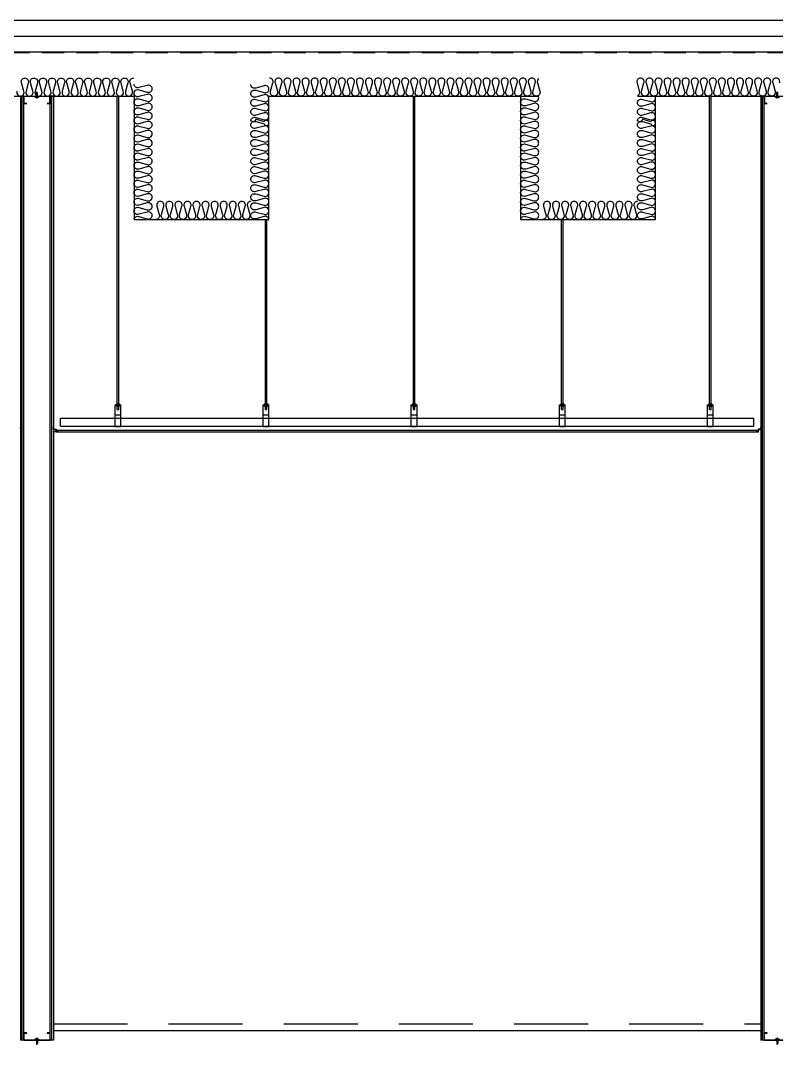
# Model space of a CAD drawing. Header units: millimetres. Extents: x 19868 to 801382, y -4805 to 85279.
# Drawn here: x 99138 to 103733, y 42153 to 48379 of the extents above; entities that cross this region are included whole.
import ezdxf

# ---------------------------------------------------------------- set-up
doc = ezdxf.new("R2010")
doc.units = ezdxf.units.MM
doc.header["$LTSCALE"] = 250
doc.linetypes.add('HID', pattern=[2.8, 1.8, -1])
doc.linetypes.add('HIDDEN', pattern=[9.525, 6.35, -3.175])
for name, color, linetype in [('8입면선', 8, 'Continuous'), ('A-CEIL', 8, 'Continuous'), ('A-CEIL_EL', 8, 'Continuous'), ('A-FIN', 6, 'Continuous'), ('A-FIN-8', 8, 'Continuous'), ('A-HAT-WIREMESH', 9, 'g_mesh'), ('A-WALL-D', 7, 'Continuous'), ('A-WP', 1, 'HID'), ('GAGAM-DT', 7, 'Continuous'), ('ISL', 251, 'Continuous'), ('MO-S', 3, 'Continuous'), ('인테리어', 7, 'HIDDEN'), ('입면', 7, 'Continuous')]:
    doc.layers.add(name, color=color, linetype=linetype)
doc.layers.add('CK', color=221, linetype='Continuous', plot=False)
doc.layers.add('NOPLOT', color=191, linetype='Continuous', plot=False)
doc.styles.add('Gdim', font='')
doc.styles.get('Gdim').set_extended_font_data('Dotum')
doc.linetypes.add('g_mesh', pattern='A,10,-0.8,["X",Gdim,S=0.6,R=0,X=-0.15,Y=-0.3],-0.8', length=11.6)

# ---------------------------------------------------------------- blocks, each defined once
blk = doc.blocks.new('*U110')
at = {"layer": '8입면선', "color": 8}
for p, q in [((3316397.6, 472011.4), (3316397.6, 477751.4)), ((3316577.6, 472011.4), (3316577.6, 477751.4))]:
    blk.add_line(p, q, dxfattribs=at)
at = {"layer": 'A-WALL-D'}
for p, q in [((3316387.6, 477751.4), (3316387.6, 472011.4)), ((3316407.6, 477751.4), (3316387.6, 477751.4)), ((3316407.6, 472021.4), (3316407.6, 477751.4)), ((3316567.6, 472021.4), (3316567.6, 477751.4)), ((3316587.6, 477751.4), (3316567.6, 477751.4)), ((3316587.6, 477751.4), (3316587.6, 472011.4)), ((3316407.6, 472011.4), (3316387.6, 472011.4)), ((3316587.6, 472011.4), (3316567.6, 472011.4))]:
    blk.add_line(p, q, dxfattribs=at)
at = {"layer": 'CK', "linetype": 'Continuous'}
blk.add_line((3316472.9, 472011.4), (3316502.3, 472011.4), dxfattribs=at)
at = {"layer": 'GAGAM-DT', "color": 8}
for p, q in [((3316485.3, 477745.6), (3316485.3, 477777)), ((3316490.3, 477771.5), (3316485.3, 477777)), ((3316490.3, 477745.6), (3316490.3, 477771.5)), ((3316492.7, 477745.6), (3316482.8, 477745.6)), ((3316482.8, 477745.6), (3316482.8, 477742.1)), ((3316491.2, 477740.6), (3316484.3, 477740.6)), ((3316485.3, 477745.6), (3316485.3, 477740.6)), ((3316490.3, 477745.6), (3316490.3, 477740.6)), ((3316492.7, 477745.6), (3316492.7, 477742.1)), ((3316482.8, 472017.2), (3316482.8, 472020.7)), ((3316492.7, 472017.2), (3316482.8, 472017.2)), ((3316491.2, 472022.2), (3316484.3, 472022.2)), ((3316485.3, 472017.2), (3316485.3, 472022.2)), ((3316485.3, 472017.2), (3316485.3, 471985.8)), ((3316490.3, 471991.3), (3316485.3, 471985.8)), ((3316490.3, 472017.2), (3316490.3, 472022.2)), ((3316490.3, 472017.2), (3316490.3, 471991.3)), ((3316492.7, 472017.2), (3316492.7, 472020.7))]:
    blk.add_line(p, q, dxfattribs=at)
for centre, start, end in [((3316484.3, 477742.1), 180, 270), ((3316491.2, 477742.1), 270, 0), ((3316484.3, 472020.7), 90, 180), ((3316491.2, 472020.7), 0, 90)]:
    blk.add_arc(centre, 1.51, start, end, dxfattribs=at)
at = {"layer": '입면', "color": 6}
for p, q in [((3316407.6, 477706.4), (3316407.6, 477751.4)), ((3316407.6, 477751.4), (3316472.9, 477751.4)), ((3316425.4, 477706.4), (3316407.6, 477706.4)), ((3316472.4, 477750.2), (3316408.8, 477750.2)), ((3316408.8, 477750.2), (3316408.8, 477707.6)), ((3316408.8, 477707.6), (3316425.4, 477707.6)), ((3316425.4, 477707.6), (3316425.4, 477706.4)), ((3316477.4, 477744.4), (3316472.4, 477750.2)), ((3316472.9, 477751.4), (3316477.9, 477745.6)), ((3316497.8, 477744.4), (3316477.4, 477744.4)), ((3316477.9, 477745.6), (3316497.3, 477745.6)), ((3316497.3, 477745.6), (3316502.3, 477751.4)), ((3316502.8, 477750.2), (3316497.8, 477744.4)), ((3316502.3, 477751.4), (3316567.6, 477751.4)), ((3316566.4, 477750.2), (3316502.8, 477750.2)), ((3316549.8, 477706.4), (3316549.8, 477707.6)), ((3316549.8, 477707.6), (3316566.4, 477707.6)), ((3316567.6, 477706.4), (3316549.8, 477706.4)), ((3316566.4, 477707.6), (3316566.4, 477750.2)), ((3316567.6, 477751.4), (3316567.6, 477706.4)), ((3316425.4, 472056.4), (3316407.6, 472056.4)), ((3316407.6, 472056.4), (3316407.6, 472011.4)), ((3316408.8, 472012.6), (3316408.8, 472055.2)), ((3316408.8, 472055.2), (3316425.4, 472055.2)), ((3316425.4, 472055.2), (3316425.4, 472056.4)), ((3316567.6, 472056.4), (3316549.8, 472056.4)), ((3316549.8, 472056.4), (3316549.8, 472055.2)), ((3316549.8, 472055.2), (3316566.4, 472055.2)), ((3316566.4, 472055.2), (3316566.4, 472012.6)), ((3316567.6, 472011.4), (3316567.6, 472056.4)), ((3316407.6, 472011.4), (3316472.9, 472011.4)), ((3316472.4, 472012.6), (3316408.8, 472012.6)), ((3316477.4, 472018.5), (3316472.4, 472012.6)), ((3316472.9, 472011.4), (3316477.9, 472017.3)), ((3316497.8, 472018.5), (3316477.4, 472018.5)), ((3316477.9, 472017.3), (3316497.3, 472017.3)), ((3316497.3, 472017.3), (3316502.3, 472011.4)), ((3316502.8, 472012.6), (3316497.8, 472018.5)), ((3316502.3, 472011.4), (3316567.6, 472011.4)), ((3316566.4, 472012.6), (3316502.8, 472012.6))]:
    blk.add_line(p, q, dxfattribs=at)

msp = doc.modelspace()

# ---------------------------------------------------------------- linework, layer by layer
at = {"layer": 'A-CEIL'}
for p, q in [((99361.3, 45888.9, 0), (103615.1, 45888.7, 0)), ((99361.3, 45878.9, 0), (103615.1, 45878.7, 0))]:
    msp.add_line(p, q, dxfattribs=at)
at = {"layer": 'A-CEIL_EL'}
for p, q in [((99726.6, 46014.7), (99726.6, 47918.9, 0)), ((99735.6, 46014.7), (99735.6, 47918.9, 0)), ((101526.6, 46014.7), (101526.6, 47918.9, 0)), ((101535.6, 46014.7), (101535.6, 47918.9, 0)), ((103326.6, 46014.7), (103326.6, 47918.9, 0)), ((103335.6, 46014.7), (103335.6, 47918.9, 0)), ((100626.6, 46014.7), (100626.6, 47168.9, 0)), ((100635.6, 46014.7), (100635.6, 47168.9, 0)), ((102426.6, 46014.7), (102426.6, 47168.9, 0)), ((102435.6, 46014.7), (102435.6, 47168.9, 0)), ((99713.6, 45910.7), (99713.6, 46041.9)), ((99713.6, 46041.9), (99748.6, 46041.9)), ((99713.6, 46040.7), (99748.6, 46040.7)), ((99717.7, 46043.4), (99744.6, 46043.4)), ((99717.7, 46043.4), (99717.7, 46041.9)), ((99717.7, 46040.7), (99717.7, 46039.2)), ((99717.7, 46039.2), (99744.6, 46039.2)), ((99721.6, 46048.4), (99740.7, 46048.4)), ((99721.6, 46048.4), (99721.6, 46043.4)), ((99721.6, 46039.2), (99721.6, 46034.2)), ((99721.6, 46034.2), (99740.7, 46034.2)), ((99726.6, 46014.7), (99726.6, 46034.2)), ((99735.6, 46014.7), (99735.6, 46034.2)), ((99740.7, 46048.4), (99740.7, 46043.4)), ((99740.7, 46039.2), (99740.7, 46034.2)), ((99744.6, 46043.4), (99744.6, 46041.9)), ((99744.6, 46040.7), (99744.6, 46039.2)), ((99748.6, 45910.7), (99748.6, 46041.9)), ((100613.6, 45910.7), (100613.6, 46041.9)), ((100613.6, 46041.9), (100648.6, 46041.9)), ((100613.6, 46040.7), (100648.6, 46040.7)), ((100617.7, 46043.4), (100644.6, 46043.4)), ((100617.7, 46043.4), (100617.7, 46041.9)), ((100617.7, 46040.7), (100617.7, 46039.2)), ((100617.7, 46039.2), (100644.6, 46039.2)), ((100621.6, 46048.4), (100640.7, 46048.4)), ((100621.6, 46048.4), (100621.6, 46043.4)), ((100621.6, 46039.2), (100621.6, 46034.2)), ((100621.6, 46034.2), (100640.7, 46034.2)), ((100626.6, 46014.7), (100626.6, 46034.2)), ((100635.6, 46014.7), (100635.6, 46034.2)), ((100640.7, 46048.4), (100640.7, 46043.4)), ((100640.7, 46039.2), (100640.7, 46034.2)), ((100644.6, 46043.4), (100644.6, 46041.9)), ((100644.6, 46040.7), (100644.6, 46039.2)), ((100648.6, 45910.7), (100648.6, 46041.9)), ((101513.6, 45910.7), (101513.6, 46041.9)), ((101513.6, 46041.9), (101548.6, 46041.9)), ((101513.6, 46040.7), (101548.6, 46040.7)), ((101517.7, 46043.4), (101544.6, 46043.4)), ((101517.7, 46043.4), (101517.7, 46041.9)), ((101517.7, 46040.7), (101517.7, 46039.2)), ((101517.7, 46039.2), (101544.6, 46039.2)), ((101521.6, 46048.4), (101540.7, 46048.4)), ((101521.6, 46048.4), (101521.6, 46043.4)), ((101521.6, 46039.2), (101521.6, 46034.2)), ((101521.6, 46034.2), (101540.7, 46034.2)), ((101526.6, 46014.7), (101526.6, 46034.2)), ((101535.6, 46014.7), (101535.6, 46034.2)), ((101540.7, 46048.4), (101540.7, 46043.4)), ((101540.7, 46039.2), (101540.7, 46034.2)), ((101544.6, 46043.4), (101544.6, 46041.9)), ((101544.6, 46040.7), (101544.6, 46039.2)), ((101548.6, 45910.7), (101548.6, 46041.9)), ((102413.6, 45910.7), (102413.6, 46041.9)), ((102413.6, 46041.9), (102448.6, 46041.9)), ((102413.6, 46040.7), (102448.6, 46040.7)), ((102417.7, 46043.4), (102444.6, 46043.4)), ((102417.7, 46043.4), (102417.7, 46041.9)), ((102417.7, 46040.7), (102417.7, 46039.2)), ((102417.7, 46039.2), (102444.6, 46039.2)), ((102421.6, 46048.4), (102440.7, 46048.4)), ((102421.6, 46048.4), (102421.6, 46043.4)), ((102421.6, 46039.2), (102421.6, 46034.2)), ((102421.6, 46034.2), (102440.7, 46034.2)), ((102426.6, 46014.7), (102426.6, 46034.2)), ((102435.6, 46014.7), (102435.6, 46034.2)), ((102440.7, 46048.4), (102440.7, 46043.4)), ((102440.7, 46039.2), (102440.7, 46034.2)), ((102444.6, 46043.4), (102444.6, 46041.9)), ((102444.6, 46040.7), (102444.6, 46039.2)), ((102448.6, 45910.7), (102448.6, 46041.9)), ((103313.6, 45910.7), (103313.6, 46041.9)), ((103313.6, 46041.9), (103348.6, 46041.9)), ((103313.6, 46040.7), (103348.6, 46040.7)), ((103317.7, 46043.4), (103344.6, 46043.4)), ((103317.7, 46043.4), (103317.7, 46041.9)), ((103317.7, 46040.7), (103317.7, 46039.2)), ((103317.7, 46039.2), (103344.6, 46039.2)), ((103321.6, 46048.4), (103340.7, 46048.4)), ((103321.6, 46048.4), (103321.6, 46043.4)), ((103321.6, 46039.2), (103321.6, 46034.2)), ((103321.6, 46034.2), (103340.7, 46034.2)), ((103326.6, 46014.7), (103326.6, 46034.2)), ((103335.6, 46014.7), (103335.6, 46034.2)), ((103340.7, 46048.4), (103340.7, 46043.4)), ((103340.7, 46039.2), (103340.7, 46034.2)), ((103344.6, 46043.4), (103344.6, 46041.9)), ((103344.6, 46040.7), (103344.6, 46039.2)), ((103348.6, 45910.7), (103348.6, 46041.9)), ((99381.2, 45961.9), (103595.2, 45961.7)), ((99381.2, 45911.9), (99381.2, 45961.9)), ((99713.6, 45982.4), (99748.6, 45982.4)), ((99713.6, 45961.9), (99748.6, 45961.9)), ((100613.6, 45982.4), (100648.6, 45982.4)), ((100613.6, 45961.9), (100648.6, 45961.9)), ((101513.6, 45982.4), (101548.6, 45982.4)), ((101513.6, 45961.9), (101548.6, 45961.9)), ((102413.6, 45982.4), (102448.6, 45982.4)), ((102413.6, 45961.9), (102448.6, 45961.9)), ((103313.6, 45982.4), (103348.6, 45982.4)), ((103313.6, 45961.9), (103348.6, 45961.9)), ((103595.2, 45911.7), (103595.2, 45961.7)), ((99381.2, 45911.9), (103595.2, 45911.7)), ((99713.6, 45911.9), (99748.6, 45911.9)), ((99713.6, 45910.7), (99748.6, 45910.7)), ((100613.6, 45911.9), (100648.6, 45911.9)), ((100613.6, 45910.7), (100648.6, 45910.7)), ((101513.6, 45911.9), (101548.6, 45911.9)), ((101513.6, 45910.7), (101548.6, 45910.7)), ((102413.6, 45911.9), (102448.6, 45911.9)), ((102413.6, 45910.7), (102448.6, 45910.7)), ((103313.6, 45911.9), (103348.6, 45911.9)), ((103313.6, 45910.7), (103348.6, 45910.7))]:
    msp.add_line(p, q, dxfattribs=at)
for centre in [(99731.1, 46026.3), (100631.1, 46026.3), (101531.1, 46026.3), (102431.1, 46026.3), (103331.1, 46026.3)]:
    msp.add_arc(centre, 12.4, 248.71498, 291.28502, dxfattribs=at)
at = {"layer": 'A-FIN'}
msp.add_line((114020.2, 48378.9), (53406.2, 48378.9), dxfattribs=at)
at = {"layer": 'A-FIN-8'}
for p, q in [((114520, 48186.9), (52906.4, 48186.9)), ((99338.2, 42238.9), (103638.2, 42238.9))]:
    msp.add_line(p, q, dxfattribs=at)
at = {"layer": 'A-HAT-WIREMESH', "ltscale": 0.6}
msp.add_line((52896.2, 48282.9), (114530.2, 48282.9), dxfattribs=at)
at = {"layer": 'A-WP', "ltscale": 0.3}
msp.add_line((114523.1, 48181.9), (52903.4, 48181.9), dxfattribs=at)
at = {"layer": 'ISL'}
for p, q in [((99361.3, 45878.9), (99361.3, 45888.9)), ((103615.1, 45878.7), (103615.1, 45888.7))]:
    msp.add_line(p, q, dxfattribs=at)
for points in [[(99117, 47948.7, 1.449198), (99158.2, 47948.7), (99144.5, 47999.1, -0.524856), (99165.1, 48028.9, -0.524856), (99185.7, 47999.1), (99172, 47948.7, 1.449198), (99213.2, 47948.7), (99199.5, 47999.1, -0.524856), (99220.1, 48028.9, -0.524856), (99240.7, 47999.1), (99227, 47948.7, 1.449198), (99268.2, 47948.7), (99254.5, 47999.1, -0.524856), (99275.1, 48028.9, -0.524856), (99295.7, 47999.1), (99282, 47948.7, 1.449198), (99323.2, 47948.7), (99309.5, 47999.1, -0.524856), (99330.1, 48028.9, -0.524856), (99350.7, 47999.1), (99337, 47948.7, 1.449198), (99378.2, 47948.7), (99364.5, 47999.1, -0.524856), (99385.1, 48028.9, -0.524856), (99405.7, 47999.1), (99392, 47948.7, 1.449198), (99433.2, 47948.7), (99419.5, 47999.1, -0.524856), (99440.1, 48028.9, -0.524856), (99460.7, 47999.1), (99447, 47948.7, 1.449198), (99488.2, 47948.7), (99474.5, 47999.1, -0.524856), (99495.1, 48028.9, -0.524856), (99515.7, 47999.1), (99502, 47948.7, 1.449198), (99543.2, 47948.7), (99529.5, 47999.1, -0.524856), (99550.1, 48028.9, -0.524856), (99570.7, 47999.1), (99557, 47948.7, 1.449198), (99598.2, 47948.7), (99584.5, 47999.1, -0.524856), (99605.1, 48028.9, -0.524856), (99625.7, 47999.1), (99612, 47948.7, 1.449198), (99653.2, 47948.7), (99639.5, 47999.1, -0.524856), (99660.1, 48028.9, -0.524856), (99680.7, 47999.1), (99667, 47948.7, 1.449198), (99708.2, 47948.7), (99694.5, 47999.1, -0.524856), (99715.1, 48028.9, -0.524856), (99735.7, 47999.1), (99722, 47948.7, 1.449198), (99763.2, 47948.7), (99749.5, 47999.1, -0.524856), (99770.1, 48028.9, -0.524856), (99790.7, 47999.1), (99777, 47948.7, 1.449198), (99818.2, 47948.7), (99804.5, 47999.1, -0.524856), (99825.1, 48028.9)], [(102288.2, 48024.6, 0.335528), (102280.8, 47999.1), (102294.4, 47948.7, -1.449198), (102253.3, 47948.7), (102266.9, 47999.1, 0.524856), (102246.3, 48028.9, 0.524856), (102225.8, 47999.1), (102239.4, 47948.7, -1.449198), (102198.3, 47948.7), (102211.9, 47999.1, 0.524856), (102191.3, 48028.9, 0.524856), (102170.8, 47999.1), (102184.4, 47948.7, -1.449198), (102143.3, 47948.7), (102156.9, 47999.1, 0.524856), (102136.3, 48028.9, 0.524856), (102115.8, 47999.1), (102129.4, 47948.7, -1.449198), (102088.3, 47948.7), (102101.9, 47999.1, 0.524856), (102081.3, 48028.9, 0.524856), (102060.8, 47999.1), (102074.4, 47948.7, -1.449198), (102033.3, 47948.7), (102046.9, 47999.1, 0.524856), (102026.3, 48028.9, 0.524856), (102005.8, 47999.1), (102019.4, 47948.7, -1.449198), (101978.3, 47948.7), (101991.9, 47999.1, 0.524856), (101971.3, 48028.9, 0.524856), (101950.8, 47999.1), (101964.4, 47948.7, -0.524933), (101943.8, 47918.9, -0.524933), (101923.3, 47948.7), (101936.9, 47999.1, 0.524856), (101916.3, 48028.9, 0.524856), (101895.8, 47999.1), (101909.4, 47948.7, -0.524933), (101888.8, 47918.9, -0.524933), (101868.3, 47948.7), (101881.9, 47999.1, 0.524856), (101861.3, 48028.9, 0.524856), (101840.8, 47999.1), (101854.4, 47948.7, -1.449198), (101813.3, 47948.7), (101826.9, 47999.1, 0.524856), (101806.3, 48028.9, 0.524856), (101785.8, 47999.1), (101799.4, 47948.7, -1.449198), (101758.3, 47948.7), (101771.9, 47999.1, 0.524856), (101751.3, 48028.9, 0.524856), (101730.8, 47999.1), (101744.4, 47948.7, -1.449198), (101703.3, 47948.7), (101716.9, 47999.1, 0.524856), (101696.3, 48028.9, 0.524856), (101675.8, 47999.1), (101689.4, 47948.7, -1.449198), (101648.3, 47948.7), (101661.9, 47999.1, 0.524856), (101641.3, 48028.9, 0.524856), (101620.8, 47999.1), (101634.4, 47948.7, -1.449198), (101593.3, 47948.7), (101606.9, 47999.1, 0.524856), (101586.3, 48028.9, 0.524856), (101565.8, 47999.1), (101579.4, 47948.7, -1.449198), (101538.3, 47948.7), (101551.9, 47999.1, 0.524856), (101531.3, 48028.9, 0.524856), (101510.8, 47999.1), (101524.4, 47948.7, -1.449198), (101483.3, 47948.7), (101496.9, 47999.1, 0.524856), (101476.3, 48028.9, 0.524856), (101455.8, 47999.1), (101469.4, 47948.7, -1.449198), (101428.3, 47948.7), (101441.9, 47999.1, 0.524856), (101421.3, 48028.9, 0.524856), (101400.8, 47999.1), (101414.4, 47948.7, -1.449198), (101373.3, 47948.7), (101386.9, 47999.1, 0.524856), (101366.3, 48028.9, 0.524856), (101345.8, 47999.1), (101359.4, 47948.7, -1.449198), (101318.3, 47948.7), (101331.9, 47999.1, 0.524856), (101311.3, 48028.9, 0.524856), (101290.8, 47999.1), (101304.4, 47948.7, -1.449198), (101263.3, 47948.7), (101276.9, 47999.1, 0.524856), (101256.3, 48028.9, 0.524856), (101235.8, 47999.1), (101249.4, 47948.7, -1.449198), (101208.3, 47948.7), (101221.9, 47999.1, 0.524856), (101201.3, 48028.9, 0.524856), (101180.8, 47999.1), (101194.4, 47948.7, -1.449198), (101153.3, 47948.7), (101166.9, 47999.1, 0.524856), (101146.3, 48028.9, 0.524856), (101125.8, 47999.1), (101139.4, 47948.7, -1.449198), (101098.3, 47948.7), (101111.9, 47999.1, 0.524856), (101091.3, 48028.9, 0.524856), (101070.8, 47999.1), (101084.4, 47948.7, -1.449198), (101043.3, 47948.7), (101056.9, 47999.1, 0.524856), (101036.3, 48028.9, 0.524856), (101015.8, 47999.1), (101029.4, 47948.7, -1.449198), (100988.3, 47948.7), (101001.9, 47999.1, 0.524856), (100981.3, 48028.9, 0.524856), (100960.8, 47999.1), (100974.4, 47948.7, -1.449198), (100933.3, 47948.7), (100946.9, 47999.1, 0.524856), (100926.3, 48028.9, 0.524856), (100905.8, 47999.1), (100919.4, 47948.7, -1.449198), (100878.3, 47948.7), (100891.9, 47999.1, 0.524856), (100871.3, 48028.9, 0.524856), (100850.8, 47999.1), (100864.4, 47948.7, -1.449198), (100823.3, 47948.7), (100836.9, 47999.1, 0.524856), (100816.3, 48028.9, 0.524856), (100795.8, 47999.1), (100809.4, 47948.7, -1.449198), (100768.3, 47948.7), (100781.9, 47999.1, 0.524856), (100761.3, 48028.9, 0.524856), (100740.8, 47999.1), (100754.4, 47948.7, -1.449198), (100713.3, 47948.7), (100726.9, 47999.1, 0.524856), (100706.3, 48028.9, 0.524856), (100685.8, 47999.1), (100699.4, 47948.7, -1.449198), (100658.3, 47948.7), (100671.9, 47999.1, 0.524856), (100651.3, 48028.9)], [(103751.9, 47999.1, 0.524856), (103731.3, 48028.9, 0.524856), (103710.8, 47999.1), (103724.4, 47948.7, -1.449198), (103683.3, 47948.7), (103696.9, 47999.1, 0.524856), (103676.3, 48028.9, 0.524856), (103655.8, 47999.1), (103669.4, 47948.7, -1.449198), (103628.3, 47948.7), (103641.9, 47999.1, 0.524856), (103621.3, 48028.9, 0.524856), (103600.8, 47999.1), (103614.4, 47948.7, -1.449198), (103573.3, 47948.7), (103586.9, 47999.1, 0.524856), (103566.3, 48028.9, 0.524856), (103545.8, 47999.1), (103559.4, 47948.7, -1.449198), (103518.3, 47948.7), (103531.9, 47999.1, 0.524856), (103511.3, 48028.9, 0.524856), (103490.8, 47999.1), (103504.4, 47948.7, -1.449198), (103463.3, 47948.7), (103476.9, 47999.1, 0.524856), (103456.3, 48028.9, 0.524856), (103435.8, 47999.1), (103449.4, 47948.7, -1.449198), (103408.3, 47948.7), (103421.9, 47999.1, 0.524856), (103401.3, 48028.9, 0.524856), (103380.8, 47999.1), (103394.4, 47948.7, -1.449198), (103353.3, 47948.7), (103366.9, 47999.1, 0.524856), (103346.3, 48028.9, 0.524856), (103325.8, 47999.1), (103339.4, 47948.7, -1.449198), (103298.3, 47948.7), (103311.9, 47999.1, 0.524856), (103291.3, 48028.9, 0.524856), (103270.8, 47999.1), (103284.4, 47948.7, -1.449198), (103243.3, 47948.7), (103256.9, 47999.1, 0.524856), (103236.3, 48028.9, 0.524856), (103215.8, 47999.1), (103229.4, 47948.7, -1.449198), (103188.3, 47948.7), (103201.9, 47999.1, 0.524856), (103181.3, 48028.9, 0.524856), (103160.8, 47999.1), (103174.4, 47948.7, -1.449198), (103133.3, 47948.7), (103146.9, 47999.1, 0.524856), (103126.3, 48028.9, 0.524856), (103105.8, 47999.1), (103119.4, 47948.7, -1.449198), (103078.3, 47948.7), (103091.9, 47999.1, 0.524856), (103071.3, 48028.9, 0.524856), (103050.8, 47999.1), (103064.4, 47948.7, -1.449198), (103023.3, 47948.7), (103036.9, 47999.1, 0.524856), (103016.3, 48028.9, 0.524856), (102995.8, 47999.1), (103009.4, 47948.7, -1.449198), (102968.3, 47948.7), (102981.9, 47999.1, 0.524856), (102961.3, 48028.9, 0.524856), (102940.8, 47999.1), (102954.4, 47948.7, -1.449198), (102913.3, 47948.7), (102926.9, 47999.1, 0.524856), (102906.3, 48028.9, 0.524856), (102885.8, 47999.1), (102899.4, 47948.7, -0.391542), (102888.2, 47921, -0.391542)]]:
    msp.add_lwpolyline(points, format="xyb", dxfattribs=at)
at = {"layer": 'ISL', "elevation": 0}
for points in [[(99828.4, 47168.9, -0.489145), (99858, 47187), (99908.4, 47173.4, 0.524856), (99938.2, 47193.9, 0.524856), (99908.4, 47214.5), (99858, 47200.9, -1.449198), (99858, 47242), (99908.4, 47228.4, 0.524856), (99938.2, 47248.9, 0.524856), (99908.4, 47269.5), (99858, 47255.9, -1.449198), (99858, 47297), (99908.4, 47283.4, 0.524856), (99938.2, 47303.9, 0.524856), (99908.4, 47324.5), (99858, 47310.9, -1.449198), (99858, 47352), (99908.4, 47338.4, 0.524856), (99938.2, 47358.9, 0.524856), (99908.4, 47379.5), (99858, 47365.9, -1.449198), (99858, 47407), (99908.4, 47393.4, 0.524856), (99938.2, 47413.9, 0.524856), (99908.4, 47434.5), (99858, 47420.9, -1.449198), (99858, 47462), (99908.4, 47448.4, 0.524856), (99938.2, 47468.9, 0.524856), (99908.4, 47489.5), (99858, 47475.9, -1.449198), (99858, 47517), (99908.4, 47503.4, 0.524856), (99938.2, 47523.9, 0.524856), (99908.4, 47544.5), (99858, 47530.9, -1.449198), (99858, 47572), (99908.4, 47558.4, 0.524856), (99938.2, 47578.9, 0.524856), (99908.4, 47599.5), (99858, 47585.9, -1.449198), (99858, 47627), (99908.4, 47613.4, 0.524856), (99938.2, 47633.9, 0.524856), (99908.4, 47654.5), (99858, 47640.9, -1.449198), (99858, 47682), (99908.4, 47668.4, 0.524856), (99938.2, 47688.9, 0.524856), (99908.4, 47709.5), (99858, 47695.9, -1.449198), (99858, 47737), (99908.4, 47723.4, 0.524856), (99938.2, 47743.9, 0.524856), (99908.4, 47764.5), (99858, 47750.9, -1.449198), (99858, 47792), (99908.4, 47778.4, 0.524856), (99938.2, 47798.9, 0.524856), (99908.4, 47819.5), (99858, 47805.9, -1.449198), (99858, 47847), (99908.4, 47833.4, 0.524856), (99938.2, 47853.9, 0.524856), (99908.4, 47874.5), (99858, 47860.9, -1.449198), (99858, 47902), (99908.4, 47888.4, 0.524856), (99938.2, 47908.9, 0.524856), (99908.4, 47929.5), (99858, 47915.9, -1.449198), (99858, 47957), (99908.4, 47943.4, 0.524856), (99938.2, 47963.9, 0.524856), (99908.4, 47984.5), (99858, 47970.9, -0.524933), (99828.2, 47991.4)], [(100648.1, 47168.9, 0.489145), (100618.4, 47187), (100568, 47173.4, -0.524856), (100538.2, 47193.9, -0.524856), (100568, 47214.5), (100618.4, 47200.9, 1.449198), (100618.4, 47242), (100568, 47228.4, -0.524856), (100538.2, 47248.9, -0.524856), (100568, 47269.5), (100618.4, 47255.9, 1.449198), (100618.4, 47297), (100568, 47283.4, -0.524856), (100538.2, 47303.9, -0.524856), (100568, 47324.5), (100618.4, 47310.9, 1.449198), (100618.4, 47352), (100568, 47338.4, -0.524856), (100538.2, 47358.9, -0.524856), (100568, 47379.5), (100618.4, 47365.9, 1.449198), (100618.4, 47407), (100568, 47393.4, -0.524856), (100538.2, 47413.9, -0.524856), (100568, 47434.5), (100618.4, 47420.9, 1.449198), (100618.4, 47462), (100568, 47448.4, -0.524856), (100538.2, 47468.9, -0.524856), (100568, 47489.5), (100618.4, 47475.9, 1.449198), (100618.4, 47517), (100568, 47503.4, -0.524856), (100538.2, 47523.9, -0.524856), (100568, 47544.5), (100618.4, 47530.9, 1.449198), (100618.4, 47572), (100568, 47558.4, -0.524856), (100538.2, 47578.9, -0.524856), (100568, 47599.5), (100618.4, 47585.9, 1.449198), (100618.4, 47627), (100568, 47613.4, -0.524856), (100538.2, 47633.9, -0.524856), (100568, 47654.5), (100618.4, 47640.9, 1.449198), (100618.4, 47682), (100568, 47668.4, -0.524856), (100538.2, 47688.9, -0.524856), (100568, 47709.5), (100618.4, 47695.9, 1.449198), (100618.4, 47737), (100568, 47723.4, -0.524856), (100538.2, 47743.9, -0.524856), (100568, 47764.5), (100618.4, 47750.9, 5.351885), (100618.4, 47762), (100568, 47778.4, -0.607988), (100538.2, 47768.9, -0.524856), (100568, 47789.5), (100618.4, 47775.9, 1.449198), (100618.4, 47817), (100568, 47803.4, -0.524856), (100538.2, 47823.9, -0.524856), (100568, 47844.5), (100618.4, 47830.9, 1.449198), (100618.4, 47872), (100568, 47858.4, -0.524856), (100538.2, 47878.9, -0.524856), (100568, 47899.5), (100618.4, 47885.9, 1.449198), (100618.4, 47927), (100568, 47913.4, -0.524856), (100538.2, 47933.9, -0.524856), (100568, 47954.5), (100618.4, 47940.9, 0.524933), (100648.2, 47961.4, 0.524933), (100618.4, 47982), (100568, 47968.4, -0.524854), (100538.2, 47988.9, -0.524854)], [(102178.4, 47168.9, -0.489145), (102208, 47187), (102258.4, 47173.4, 0.524856), (102288.2, 47193.9, 0.524856), (102258.4, 47214.5), (102208, 47200.9, -1.449198), (102208, 47242), (102258.4, 47228.4, 0.524856), (102288.2, 47248.9, 0.524856), (102258.4, 47269.5), (102208, 47255.9, -1.449198), (102208, 47297), (102258.4, 47283.4, 0.524856), (102288.2, 47303.9, 0.524856), (102258.4, 47324.5), (102208, 47310.9, -1.449198), (102208, 47352), (102258.4, 47338.4, 0.524856), (102288.2, 47358.9, 0.524856), (102258.4, 47379.5), (102208, 47365.9, -1.449198), (102208, 47407), (102258.4, 47393.4, 0.524856), (102288.2, 47413.9, 0.524856), (102258.4, 47434.5), (102208, 47420.9, -1.449198), (102208, 47462), (102258.4, 47448.4, 0.524856), (102288.2, 47468.9, 0.524856), (102258.4, 47489.5), (102208, 47475.9, -1.449198), (102208, 47517), (102258.4, 47503.4, 0.524856), (102288.2, 47523.9, 0.524856), (102258.4, 47544.5), (102208, 47530.9, -1.449198), (102208, 47572), (102258.4, 47558.4, 0.524856), (102288.2, 47578.9, 0.524856), (102258.4, 47599.5), (102208, 47585.9, -1.449198), (102208, 47627), (102258.4, 47613.4, 0.524856), (102288.2, 47633.9, 0.524856), (102258.4, 47654.5), (102208, 47640.9, -1.449198), (102208, 47682), (102258.4, 47668.4, 0.524856), (102288.2, 47688.9, 0.524856), (102258.4, 47709.5), (102208, 47695.9, -1.449198), (102208, 47737), (102258.4, 47723.4, 0.524856), (102288.2, 47743.9, 0.524856), (102258.4, 47764.5), (102208, 47750.9, -1.449198), (102208, 47792), (102258.4, 47778.4, 0.524856), (102288.2, 47798.9, 0.524856), (102258.4, 47819.5), (102208, 47805.9, -1.449198), (102208, 47847), (102258.4, 47833.4, 0.524856), (102288.2, 47853.9, 0.524856), (102258.4, 47874.5), (102208, 47860.9, -1.449198), (102208, 47902), (102258.4, 47888.4, 0.524856), (102288.2, 47908.9, 0.118497), (102285.8, 47918.9, 0.118497)], [(102998.1, 47168.9, 0.489145), (102968.4, 47187), (102918, 47173.4, -0.524856), (102888.2, 47193.9, -0.524856), (102918, 47214.5), (102968.4, 47200.9, 1.449198), (102968.4, 47242), (102918, 47228.4, -0.524856), (102888.2, 47248.9, -0.524856), (102918, 47269.5), (102968.4, 47255.9, 1.449198), (102968.4, 47297), (102918, 47283.4, -0.524856), (102888.2, 47303.9, -0.524856), (102918, 47324.5), (102968.4, 47310.9, 1.449198), (102968.4, 47352), (102918, 47338.4, -0.524856), (102888.2, 47358.9, -0.524856), (102918, 47379.5), (102968.4, 47365.9, 1.449198), (102968.4, 47407), (102918, 47393.4, -0.524856), (102888.2, 47413.9, -0.524856), (102918, 47434.5), (102968.4, 47420.9, 1.449198), (102968.4, 47462), (102918, 47448.4, -0.524856), (102888.2, 47468.9, -0.524856), (102918, 47489.5), (102968.4, 47475.9, 1.449198), (102968.4, 47517), (102918, 47503.4, -0.524856), (102888.2, 47523.9, -0.524856), (102918, 47544.5), (102968.4, 47530.9, 1.449198), (102968.4, 47572), (102918, 47558.4, -0.524856), (102888.2, 47578.9, -0.524856), (102918, 47599.5), (102968.4, 47585.9, 1.449198), (102968.4, 47627), (102918, 47613.4, -0.524856), (102888.2, 47633.9, -0.524856), (102918, 47654.5), (102968.4, 47640.9, 1.449198), (102968.4, 47682), (102918, 47668.4, -0.524856), (102888.2, 47688.9, -0.524856), (102918, 47709.5), (102968.4, 47695.9, 1.449198), (102968.4, 47737), (102918, 47723.4, -0.524856), (102888.2, 47743.9, -0.524856), (102918, 47764.5), (102968.4, 47750.9, 5.351885), (102968.4, 47762), (102918, 47778.4, -0.607988), (102888.2, 47768.9, -0.524856), (102918, 47789.5), (102968.4, 47775.9, 1.449198), (102968.4, 47817), (102918, 47803.4, -0.524856), (102888.2, 47823.9, -0.524856), (102918, 47844.5), (102968.4, 47830.9, 1.449198), (102968.4, 47872), (102918, 47858.4, -0.524856), (102888.2, 47878.9, -0.524856), (102918, 47899.5), (102968.4, 47885.9, 0.735956), (102994.3, 47918.9, 0.735956)], [(100538.2, 47278.9, 0.524856), (100517.6, 47249.1), (100531.3, 47198.7, -1.449198), (100490.1, 47198.7), (100503.8, 47249.1, 0.524856), (100483.2, 47278.9, 0.524856), (100462.6, 47249.1), (100476.3, 47198.7, -1.449198), (100435.1, 47198.7), (100448.8, 47249.1, 0.524856), (100428.2, 47278.9, 0.524856), (100407.6, 47249.1), (100421.3, 47198.7, -1.449198), (100380.1, 47198.7), (100393.8, 47249.1, 0.524856), (100373.2, 47278.9, 0.524856), (100352.6, 47249.1), (100366.3, 47198.7, -1.449198), (100325.1, 47198.7), (100338.8, 47249.1, 0.524856), (100318.2, 47278.9, 0.524856), (100297.6, 47249.1), (100311.3, 47198.7, -1.449198), (100270.1, 47198.7), (100283.8, 47249.1, 0.524856), (100263.2, 47278.9, 0.524856), (100242.6, 47249.1), (100256.3, 47198.7, -1.449198), (100215.1, 47198.7), (100228.8, 47249.1, 0.524856), (100208.2, 47278.9, 0.524856), (100187.6, 47249.1), (100201.3, 47198.7, -1.449198), (100160.1, 47198.7), (100173.8, 47249.1, 0.524856), (100153.2, 47278.9, 0.524856), (100132.6, 47249.1), (100146.3, 47198.7, -1.449198), (100105.1, 47198.7), (100118.8, 47249.1, 0.524856), (100098.2, 47278.9, 0.524856), (100077.6, 47249.1), (100091.3, 47198.7, -1.449198), (100050.1, 47198.7), (100063.8, 47249.1, 0.524856), (100043.2, 47278.9, 0.524856), (100022.6, 47249.1), (100036.3, 47198.7, -1.449198), (99995.1, 47198.7), (100008.8, 47249.1, 0.524856), (99988.2, 47278.9, 0.524856), (99967.6, 47249.1), (99981.3, 47198.7, -0.524951), (99960.7, 47168.9, -0.524951)], [(102888.2, 47278.9, 0.524856), (102867.6, 47249.1), (102881.3, 47198.7, -1.449198), (102840.1, 47198.7), (102853.8, 47249.1, 0.524856), (102833.2, 47278.9, 0.524856), (102812.6, 47249.1), (102826.3, 47198.7, -1.449198), (102785.1, 47198.7), (102798.8, 47249.1, 0.524856), (102778.2, 47278.9, 0.524856), (102757.6, 47249.1), (102771.3, 47198.7, -1.449198), (102730.1, 47198.7), (102743.8, 47249.1, 0.524856), (102723.2, 47278.9, 0.524856), (102702.6, 47249.1), (102716.3, 47198.7, -1.449198), (102675.1, 47198.7), (102688.8, 47249.1, 0.524856), (102668.2, 47278.9, 0.524856), (102647.6, 47249.1), (102661.3, 47198.7, -1.449198), (102620.1, 47198.7), (102633.8, 47249.1, 0.524856), (102613.2, 47278.9, 0.524856), (102592.6, 47249.1), (102606.3, 47198.7, -1.449198), (102565.1, 47198.7), (102578.8, 47249.1, 0.524856), (102558.2, 47278.9, 0.524856), (102537.6, 47249.1), (102551.3, 47198.7, -1.449198), (102510.1, 47198.7), (102523.8, 47249.1, 0.524856), (102503.2, 47278.9, 0.524856), (102482.6, 47249.1), (102496.3, 47198.7, -1.449198), (102455.1, 47198.7), (102468.8, 47249.1, 0.524856), (102448.2, 47278.9, 0.524856), (102427.6, 47249.1), (102441.3, 47198.7, -1.449198), (102400.1, 47198.7), (102413.8, 47249.1, 0.524856), (102393.2, 47278.9, 0.524856), (102372.6, 47249.1), (102386.3, 47198.7, -1.449198), (102345.1, 47198.7), (102358.8, 47249.1, 0.524856), (102338.2, 47278.9, 0.524856), (102317.6, 47249.1), (102331.3, 47198.7, -0.524951), (102310.7, 47168.9, -0.524951)]]:
    msp.add_lwpolyline(points, format="xyb", dxfattribs=at)
at = {"layer": 'ISL'}
for points in [[(98548.2, 47918.9), (99828.2, 47918.9)], [(100648.2, 47918.9), (102288.2, 47918.9)], [(102888.2, 47918.9), (104528.2, 47918.9)]]:
    msp.add_lwpolyline(points, dxfattribs=at)
at = {"layer": 'ISL', "elevation": 0}
for points in [[(99828.2, 47918.9), (99828.2, 47168.9), (100648.2, 47168.9), (100648.2, 47918.9)], [(102178.2, 47918.9), (102178.2, 47168.9), (102998.2, 47168.9), (102998.2, 47918.9)]]:
    msp.add_lwpolyline(points, dxfattribs=at)
at = {"layer": 'MO-S'}
for p, q in [((99133.4, 45900.1), (99141.5, 45900.1)), ((99343, 45900.1), (99334.9, 45900.1)), ((103633.4, 45899.9), (103641.5, 45899.9))]:
    msp.add_line(p, q, dxfattribs=at)
at = {"layer": 'MO-S', "elevation": 0}
for points in [[(99338.2, 45907.7), (99339.4, 45907.7), (99339.4, 45893.9), (99354.4, 45893.9), (99354.4, 45878.9), (99368.2, 45878.9), (99368.2, 45877.7), (99353.2, 45877.7), (99353.2, 45892.7), (99338.2, 45892.7)], [(103638.2, 45907.5), (103637, 45907.5), (103637, 45893.7), (103622, 45893.7), (103622, 45878.7), (103608.2, 45878.7), (103608.2, 45877.5), (103623.2, 45877.5), (103623.2, 45892.5), (103638.2, 45892.5)]]:
    msp.add_lwpolyline(points, close=True, dxfattribs=at)
at = {"layer": 'NOPLOT'}
msp.add_line((99354.4, 45878.9), (99338.2, 45878.9), dxfattribs=at)
at = {"layer": '인테리어', "linetype": 'HID'}
msp.add_line((99338.2, 42278.9), (103638.2, 42278.9), dxfattribs=at)

# ---------------------------------------------------------------- block references
at = {"layer": 'A-WALL-D'}
for p in [(-3217249.4, -429832.5), (-3212749.4, -429832.5)]:
    msp.add_blockref('*U110', p, dxfattribs=at)

doc.saveas('drawing.dxf')
